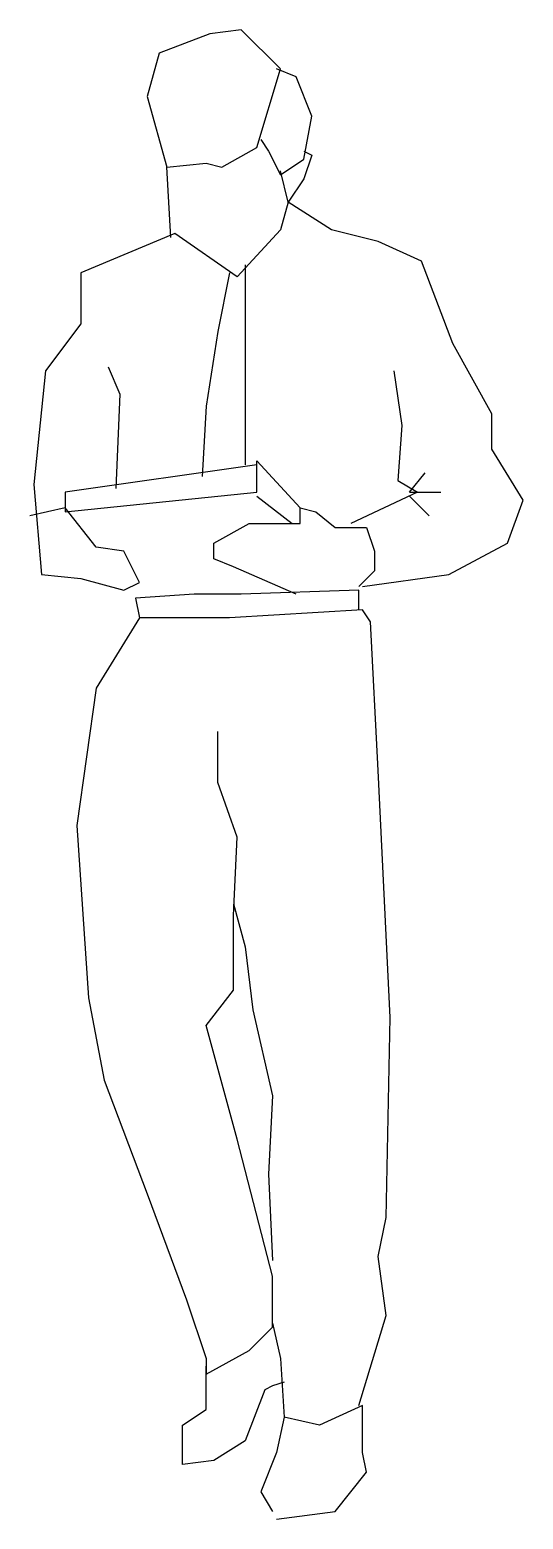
# Model space of a CAD drawing. Extents: x 8.19 to 8.79, y -4.57 to -2.77.
import ezdxf

# ---------------------------------------------------------------- set-up
doc = ezdxf.new("R2010")
doc.units = 0
doc.header["$MEASUREMENT"] = 0
doc.layers.get('0').update_dxf_attribs({"linetype": 'CONTINUOUS'})

msp = doc.modelspace()

# ---------------------------------------------------------------- linework, layer by layer
for p, q in [((8.4064, -2.7707), (8.3447, -2.7944)), ((8.4445, -2.7659), (8.4064, -2.7707)), ((8.492, -2.8134), (8.4445, -2.7659)), ((8.3447, -2.7944), (8.3304, -2.8467)), ((8.4635, -2.9085), (8.492, -2.8134)), ((8.511, -2.8229), (8.4872, -2.8134)), ((8.53, -2.8705), (8.511, -2.8229)), ((8.3304, -2.8467), (8.3542, -2.9323)), ((8.5205, -2.9227), (8.53, -2.8705)), ((8.4682, -2.899), (8.4777, -2.9132)), ((8.4207, -2.9323), (8.4635, -2.9085)), ((8.4777, -2.9132), (8.492, -2.9418)), ((8.492, -2.9418), (8.5205, -2.9227)), ((8.5205, -2.9132), (8.53, -2.918)), ((8.53, -2.918), (8.5205, -2.9465)), ((8.3542, -2.9323), (8.4017, -2.9275)), ((8.3589, -3.0178), (8.3542, -2.9323)), ((8.4017, -2.9275), (8.4207, -2.9323)), ((8.5015, -2.975), (8.492, -2.937)), ((8.5205, -2.9465), (8.5015, -2.975)), ((8.5015, -2.975), (8.492, -3.0083)), ((8.5538, -3.0083), (8.5015, -2.975)), ((8.3637, -3.013), (8.2496, -3.0606)), ((8.4397, -3.0653), (8.3637, -3.013)), ((8.492, -3.0083), (8.4397, -3.0653)), ((8.6108, -3.0226), (8.5538, -3.0083)), ((8.6631, -3.0463), (8.6108, -3.0226)), ((8.4492, -3.0511), (8.4492, -3.1984)), ((8.7011, -3.1461), (8.6631, -3.0463)), ((8.2496, -3.0606), (8.2496, -3.1224)), ((8.4302, -3.0606), (8.4159, -3.1319)), ((8.2496, -3.1224), (8.2068, -3.1794)), ((8.4159, -3.1319), (8.4017, -3.2222)), ((8.7486, -3.2317), (8.7011, -3.1461)), ((8.2829, -3.1746), (8.2971, -3.2079)), ((8.2068, -3.1794), (8.1926, -3.3172)), ((8.6298, -3.1794), (8.6393, -3.2459)), ((8.2971, -3.2079), (8.2924, -3.322)), ((8.4492, -3.1984), (8.4492, -3.2934)), ((8.4017, -3.2222), (8.3969, -3.3077)), ((8.7486, -3.2744), (8.7486, -3.2317)), ((8.6393, -3.2459), (8.6346, -3.3125)), ((8.7867, -3.3362), (8.7486, -3.2744)), ((8.4635, -3.2934), (8.2306, -3.3267)), ((8.4635, -3.3267), (8.4635, -3.2887)), ((8.4635, -3.2887), (8.5158, -3.3457)), ((8.6488, -3.3267), (8.6678, -3.303)), ((8.1926, -3.3172), (8.2021, -3.4265)), ((8.6346, -3.3125), (8.6583, -3.3267)), ((8.2306, -3.3505), (8.4635, -3.3267)), ((8.2306, -3.3267), (8.2306, -3.3505)), ((8.4635, -3.3315), (8.5062, -3.3647)), ((8.6583, -3.3267), (8.5775, -3.3647)), ((8.6488, -3.3267), (8.6868, -3.3267)), ((8.6488, -3.3315), (8.6726, -3.3552)), ((8.7676, -3.3885), (8.7867, -3.3362)), ((8.2306, -3.3457), (8.1878, -3.3552)), ((8.2686, -3.3932), (8.2306, -3.3457)), ((8.5158, -3.3457), (8.5348, -3.3505)), ((8.5158, -3.3647), (8.5158, -3.3457)), ((8.5348, -3.3505), (8.5585, -3.3695)), ((8.4112, -3.3885), (8.454, -3.3647)), ((8.454, -3.3647), (8.5158, -3.3647)), ((8.5585, -3.3695), (8.5965, -3.3695)), ((8.5965, -3.3695), (8.606, -3.398)), ((8.3019, -3.398), (8.2686, -3.3932)), ((8.4112, -3.4075), (8.4112, -3.3885)), ((8.6964, -3.4265), (8.7676, -3.3885)), ((8.3209, -3.436), (8.3019, -3.398)), ((8.435, -3.417), (8.4112, -3.4075)), ((8.606, -3.398), (8.606, -3.4218)), ((8.2021, -3.4265), (8.2496, -3.4313)), ((8.2496, -3.4313), (8.3019, -3.4455)), ((8.511, -3.4503), (8.435, -3.417)), ((8.606, -3.4218), (8.587, -3.4408)), ((8.5918, -3.4408), (8.6964, -3.4265)), ((8.3019, -3.4455), (8.3209, -3.436)), ((8.587, -3.4455), (8.4445, -3.4503)), ((8.587, -3.4693), (8.587, -3.4455)), ((8.3874, -3.4503), (8.3161, -3.455)), ((8.3161, -3.455), (8.3209, -3.4788)), ((8.4112, -3.4503), (8.3874, -3.4503)), ((8.4445, -3.4503), (8.4112, -3.4503)), ((8.3209, -3.4788), (8.2686, -3.5644)), ((8.4302, -3.4788), (8.3209, -3.4788)), ((8.5918, -3.4693), (8.4302, -3.4788)), ((8.6013, -3.4836), (8.5918, -3.4693)), ((8.6108, -3.6642), (8.6013, -3.4836)), ((8.2686, -3.5644), (8.2449, -3.7307)), ((8.4159, -3.6784), (8.4159, -3.6166)), ((8.6251, -3.9636), (8.6108, -3.6642)), ((8.4397, -3.7449), (8.4159, -3.6784)), ((8.2449, -3.7307), (8.2591, -3.9398)), ((8.435, -3.84), (8.4397, -3.7449)), ((8.435, -3.8257), (8.4492, -3.878)), ((8.435, -3.9303), (8.435, -3.84)), ((8.4492, -3.878), (8.4587, -3.9541)), ((8.4017, -3.9731), (8.435, -3.9303)), ((8.2591, -3.9398), (8.2781, -4.0396)), ((8.4587, -3.9541), (8.4825, -4.0586)), ((8.4397, -4.1109), (8.4017, -3.9731)), ((8.6203, -4.2059), (8.6251, -3.9636)), ((8.2781, -4.0396), (8.3304, -4.1774)), ((8.4825, -4.0586), (8.4777, -4.1537)), ((8.4825, -4.2772), (8.4397, -4.1109)), ((8.4777, -4.1537), (8.4825, -4.2582)), ((8.3304, -4.1774), (8.3779, -4.3058)), ((8.6108, -4.2535), (8.6203, -4.2059)), ((8.6203, -4.3248), (8.6108, -4.2535)), ((8.4825, -4.3105), (8.4825, -4.2772)), ((8.3779, -4.3058), (8.4017, -4.377)), ((8.4825, -4.339), (8.4825, -4.3105)), ((8.4825, -4.3343), (8.492, -4.377)), ((8.587, -4.4341), (8.6203, -4.3248)), ((8.454, -4.3675), (8.4825, -4.339)), ((8.4017, -4.3961), (8.454, -4.3675)), ((8.4017, -4.377), (8.4017, -4.3961)), ((8.4017, -4.4388), (8.4017, -4.3865)), ((8.492, -4.377), (8.4967, -4.4483)), ((8.4967, -4.4056), (8.4825, -4.4103)), ((8.473, -4.4151), (8.4492, -4.4768)), ((8.4825, -4.4103), (8.473, -4.4151)), ((8.3732, -4.4578), (8.4017, -4.4388)), ((8.5918, -4.4341), (8.5395, -4.4578)), ((8.5918, -4.4911), (8.5918, -4.4341)), ((8.3732, -4.5054), (8.3732, -4.4578)), ((8.4967, -4.4483), (8.4872, -4.4911)), ((8.5395, -4.4578), (8.4967, -4.4483)), ((8.4492, -4.4768), (8.4112, -4.5006)), ((8.4872, -4.4911), (8.4682, -4.5386)), ((8.5965, -4.5149), (8.5918, -4.4911)), ((8.4112, -4.5006), (8.3732, -4.5054)), ((8.5585, -4.5624), (8.5965, -4.5149)), ((8.4682, -4.5386), (8.4825, -4.5624)), ((8.4872, -4.5719), (8.5585, -4.5624))]:
    msp.add_line(p, q)

doc.saveas('drawing.dxf')
